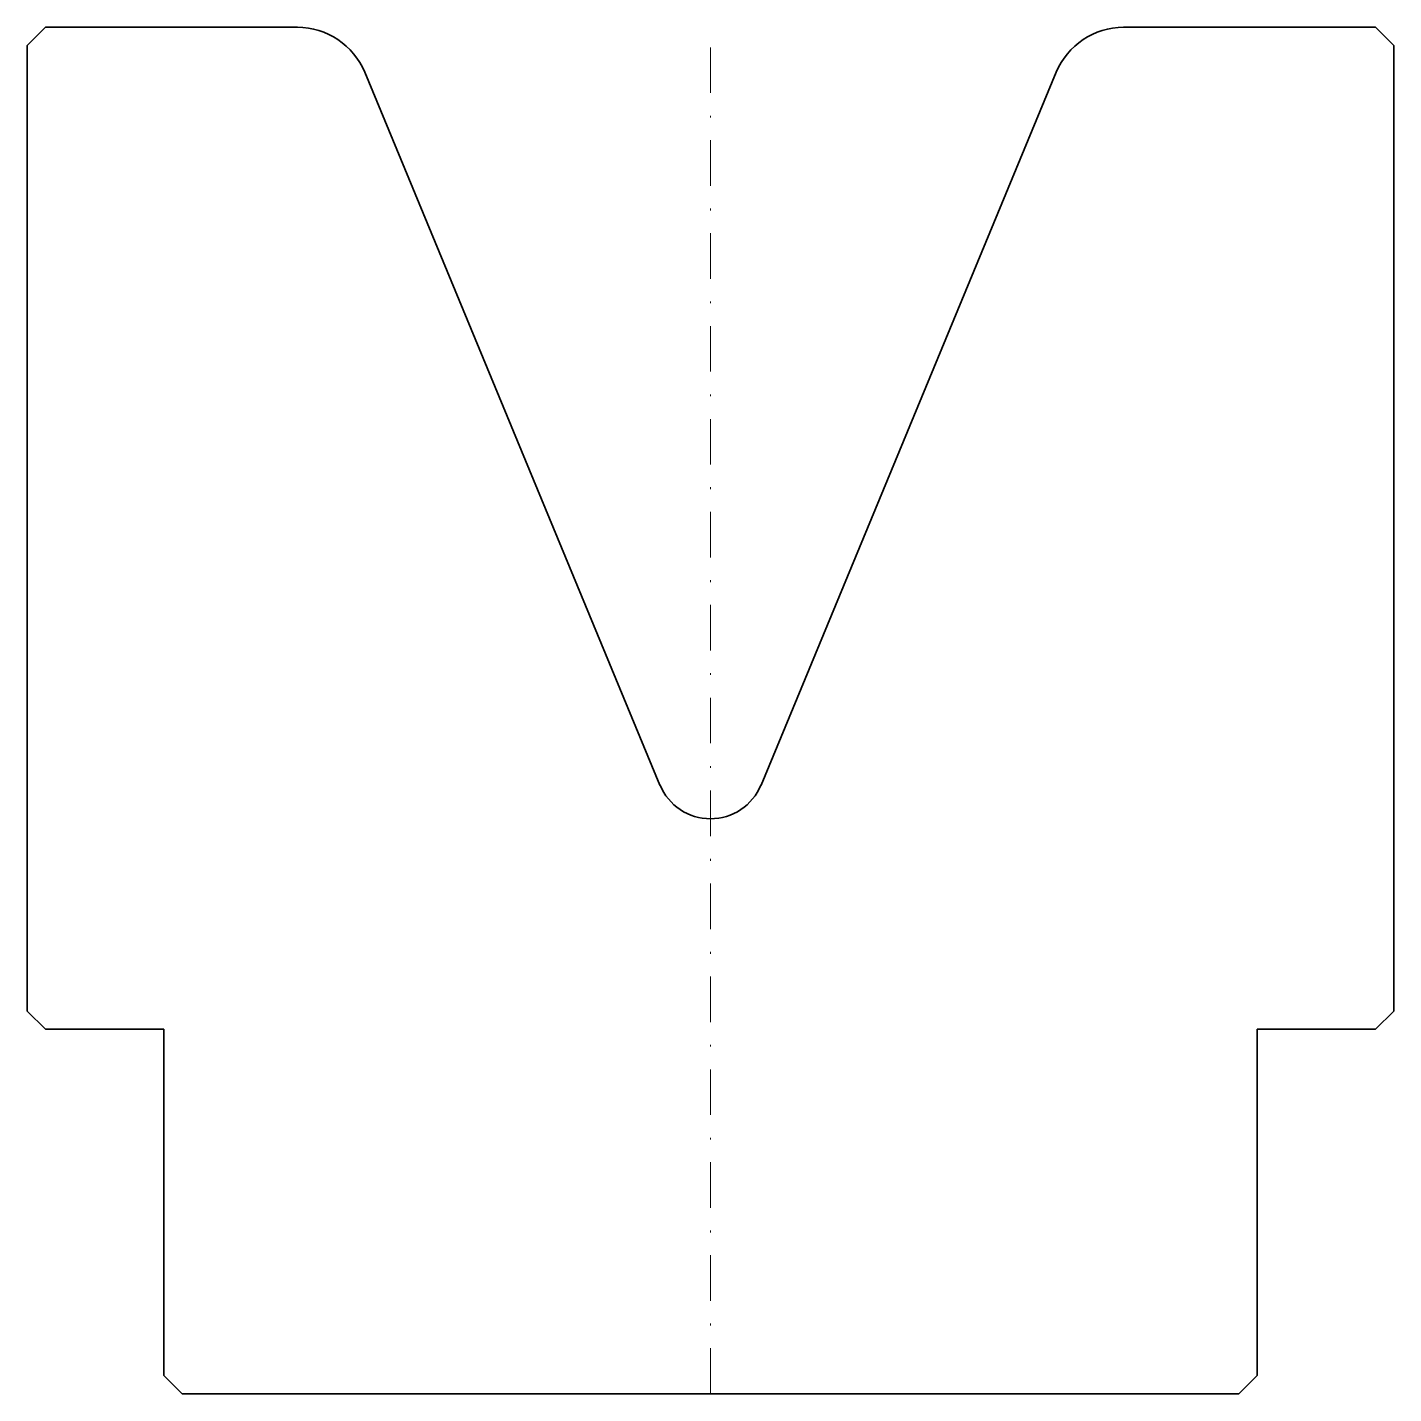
# Model space of a CAD drawing. Header units: millimetres. Extents: x -37.5 to 37.5, y -75 to 0.
import ezdxf

# ---------------------------------------------------------------- set-up
doc = ezdxf.new("R2010")
doc.units = ezdxf.units.MM
doc.header["$LTSCALE"] = 5
doc.linetypes.add('AUSGEZOGEN', pattern=[0])
doc.linetypes.add('DASHDOT', pattern=[1, 0.5, -0.25, 0, -0.25])
doc.layers.add('2', color=7, linetype='Continuous')

msp = doc.modelspace()

# ---------------------------------------------------------------- linework, layer by layer
at = {"layer": '2', "color": 7, "linetype": 'AUSGEZOGEN', "lineweight": 35}
for p, q in [((-37.5, -1), (-36.5, 0)), ((-36.5, 0), (-22.673, 0)), ((22.673, 0), (36.5, 0)), ((36.5, 0), (37.5, -1)), ((-37.5, -54), (-37.5, -1)), ((37.5, -1), (37.5, -54)), ((-18.977, -2.469), (-2.772, -41.593)), ((2.772, -41.593), (18.977, -2.469)), ((-36.5, -55), (-37.5, -54)), ((37.5, -54), (36.5, -55)), ((-30, -55), (-36.5, -55)), ((-30, -74), (-30, -55)), ((36.5, -55), (30, -55)), ((30, -55), (30, -74)), ((-29, -75), (-30, -74)), ((30, -74), (29, -75)), ((29, -75), (-29, -75))]:
    msp.add_line(p, q, dxfattribs=at)
at = {"layer": '2', "color": 7, "linetype": 'DASHDOT', "lineweight": 18}
msp.add_line((0, -75), (0, 0), dxfattribs=at)
at = {"layer": '2', "color": 7, "linetype": 'AUSGEZOGEN', "lineweight": 35}
for centre, radius, start, end in [((22.673, -4), 4, 90, 157.5), ((-22.673, -4), 4, 22.5, 90), ((0, -40.445), 3, 202.5, 337.5)]:
    msp.add_arc(centre, radius, start, end, dxfattribs=at)

doc.saveas('drawing.dxf')
